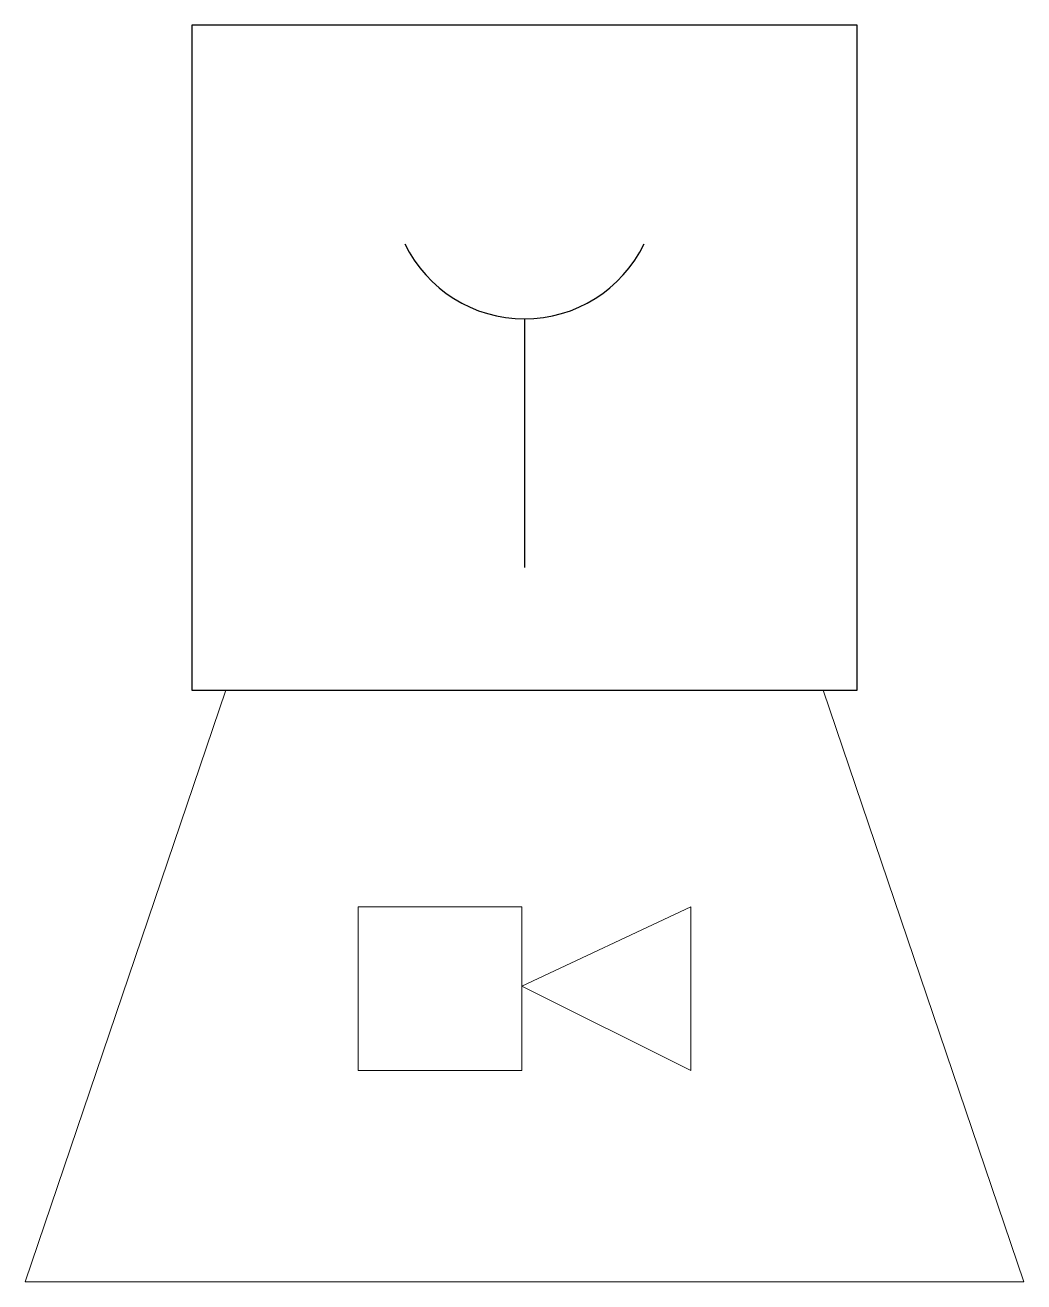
# Model space of a CAD drawing. Header units: millimetres. Extents: x 3030.4 to 3090.5, y 1821.4 to 1896.9.
import ezdxf

# ---------------------------------------------------------------- set-up
doc = ezdxf.new("R2010")
doc.units = ezdxf.units.MM
doc.header["$LTSCALE"] = 0.5
doc.layers.add('Camada1', color=1, linetype='Continuous')
doc.layers.add('Parede', color=7, linetype='Continuous')

# ---------------------------------------------------------------- blocks, each defined once
blk = doc.blocks.new('Acionador manual alarrme')
at = {"layer": 'Camada1'}
blk.add_line((0, 27.924), (0, 9.223), dxfattribs=at)
blk.add_lwpolyline([(-25, 0), (25, 0), (25, 50), (-25, 50)], close=True, dxfattribs=at)
blk.add_arc((0, 37.924), 10, 205.91273, 334.08727, dxfattribs=at)

msp = doc.modelspace()

# ---------------------------------------------------------------- linework, layer by layer
at = {"color": 1, "linetype": 'Continuous', "lineweight": 5}
for points in [[(3030.445, 1821.352), (3090.469, 1821.352), (3078.401, 1856.922), (3042.513, 1856.922)], [(3060.298, 1834.055), (3060.298, 1843.901), (3050.453, 1843.901), (3050.453, 1834.055)], [(3060.298, 1839.137), (3070.461, 1843.901), (3070.461, 1834.055)]]:
    msp.add_lwpolyline(points, close=True, dxfattribs=at)

# ---------------------------------------------------------------- block references
at = {"layer": 'Parede', "xscale": 0.8, "yscale": 0.8, "zscale": 0.8}
msp.add_blockref('Acionador manual alarrme', (3060.457, 1856.922), dxfattribs=at)

doc.saveas('drawing.dxf')
